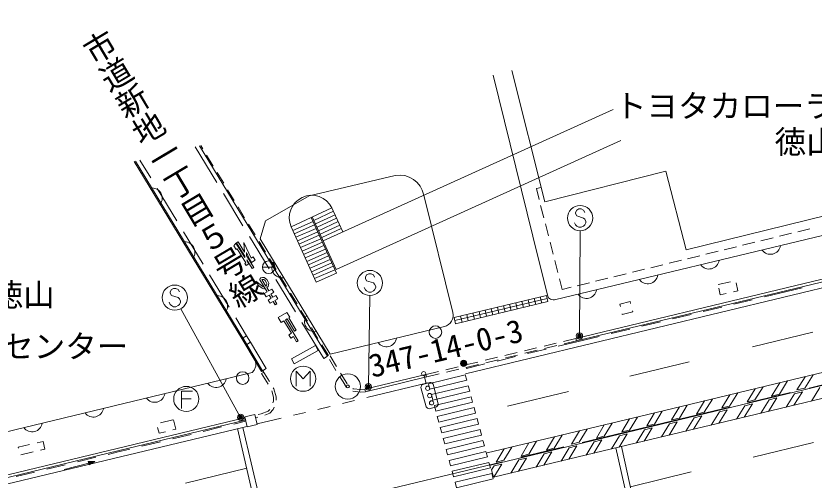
# Model space of a CAD drawing. Units: millimetres, scale not verified. Extents: x 40000 to 680000, y 20000 to 380000.
# Drawn here: x 440904 to 504188, y 293693 to 330520 of the extents above; entities that cross this region are included whole.
import ezdxf
from ezdxf.enums import TextEntityAlignment as Align

# ---------------------------------------------------------------- set-up
doc = ezdxf.new("R2010")
doc.units = ezdxf.units.MM
doc.header["$LTSCALE"] = 1000
doc.header["$PDMODE"] = 32
doc.header["$PDSIZE"] = 500
doc.linetypes.add('CHAIN', pattern=[18.5, 12, -1.5, 3.5, -1.5])
for name, color, linetype, lineweight in [('M-BGD', 7, 'Continuous', 13), ('M-BGD-EXST', 7, 'Continuous', 13), ('M-BMK', 2, 'CHAIN', 13), ('M-BMK-SRVR', 3, 'Continuous', 13), ('M-STR-HTXT', 7, 'Continuous', 13), ('M-STR-STRC', 7, 'Continuous', 13)]:
    doc.layers.add(name, color=color, linetype=linetype, lineweight=lineweight)
doc.layers.add('M-BMK-HTXT', color=7, linetype='Continuous')
doc.styles.add('@ＭＳ ゴシック', font='')
doc.styles.add('ＭＳ ゴシック', font='')
doc.styles.get('@ＭＳ ゴシック').set_extended_font_data('@MS Gothic')
doc.styles.get('ＭＳ ゴシック').set_extended_font_data('MS Gothic')

msp = doc.modelspace()

# ---------------------------------------------------------------- linework, layer by layer
at = {"layer": 'M-BGD'}
for p, q in [((482845, 315773), (480231, 326182)), ((478740, 325823), (481887, 313057)), ((465256, 312667), (488272, 323096)), ((465595, 303517), (455450, 320219)), ((455713, 319979), (455552, 320244)), ((466284, 310394), (488873, 320630)), ((456829, 317293), (455103, 320136)), ((458819, 304920), (450280, 318975)), ((450729, 319083), (451587, 317671)), ((456543, 318611), (456024, 319466)), ((457374, 317244), (456855, 318098)), ((470968, 317870), (464153, 316248)), ((492433, 318210), (482845, 315773)), ((494061, 311954), (492433, 318210)), ((483620, 307985), (522839, 317411)), ((452106, 316816), (453664, 314252)), ((458906, 313875), (457348, 316439)), ((458205, 315876), (457686, 316731)), ((482558, 316915), (482167, 316817)), ((482385, 315965), (482167, 316817)), ((475533, 306990), (473238, 316309)), ((459035, 314509), (458516, 315363)), ((462720, 313790), (465954, 315289)), ((465954, 315289), (466820, 313376)), ((482757, 314512), (482509, 315481)), ((466309, 310111), (464312, 314528)), ((466284, 310394), (464396, 314567)), ((464523, 314295), (466081, 315017)), ((464649, 314023), (466207, 314745)), ((459866, 313141), (459347, 313996)), ((464458, 314213), (462850, 313504)), ((464581, 313940), (462973, 313231)), ((464775, 313750), (466328, 314470)), ((464901, 313478), (466454, 314198)), ((465027, 313206), (466575, 313924)), ((483129, 313059), (482881, 314028)), ((454183, 313398), (455741, 310834)), ((462720, 313790), (464704, 309404)), ((464705, 313666), (463097, 312958)), ((464828, 313393), (463221, 312684)), ((465153, 312934), (466699, 313650)), ((502407, 313279), (501436, 313041)), ((503864, 313637), (502893, 313399)), ((460982, 310456), (459425, 313020)), ((460697, 311774), (460178, 312628)), ((464955, 313121), (463344, 312411)), ((465076, 312846), (463468, 312138)), ((500951, 312922), (499979, 312684)), ((465199, 312573), (463591, 311864)), ((465323, 312300), (463715, 311591)), ((465447, 312026), (463839, 311318)), ((483502, 311606), (483254, 312575)), ((498037, 312207), (497066, 311969)), ((499494, 312565), (498523, 312326)), ((465570, 311753), (463963, 311044)), ((465694, 311479), (464099, 310777)), ((495123, 311493), (494152, 311254)), ((496580, 311850), (495609, 311612)), ((461527, 310406), (461008, 311261)), ((465817, 311206), (464220, 310502)), ((465941, 310933), (464341, 310228)), ((483874, 310153), (483626, 311122)), ((492210, 310778), (491239, 310540)), ((493667, 311135), (492695, 310897)), ((460441, 310582), (461441, 310582)), ((466065, 310659), (464463, 309953)), ((466188, 310386), (464583, 309679)), ((464704, 309404), (466309, 310111)), ((490753, 310420), (489782, 310182)), ((456260, 309979), (457818, 307415)), ((463059, 307037), (461502, 309601)), ((462358, 309039), (461839, 309893)), ((484216, 308817), (483998, 309669)), ((487839, 309706), (486868, 309467)), ((489296, 310063), (488325, 309825)), ((484926, 308991), (484216, 308817)), ((486383, 309348), (485411, 309110)), ((496579, 309199), (497555, 309414)), ((496755, 308397), (496640, 308922)), ((498005, 309330), (498143, 308703)), ((503249, 308956), (502039, 308665)), ((463189, 307671), (462670, 308526)), ((482970, 308340), (475643, 306584)), ((482600, 307738), (482483, 308224)), ((483086, 307854), (482970, 308340)), ((497208, 308497), (496755, 308397)), ((498143, 308703), (497794, 308626)), ((502039, 308665), (500267, 308239)), ((483028, 308097), (475701, 306341)), ((483086, 307854), (475759, 306098)), ((480169, 307155), (480052, 307641)), ((480655, 307271), (480539, 307758)), ((481141, 307388), (481025, 307874)), ((481628, 307505), (481511, 307991)), ((482114, 307621), (481997, 308107)), ((488779, 307656), (489605, 307860)), ((488828, 307460), (488779, 307656)), ((489605, 307860), (489641, 307715)), ((499294, 308006), (497836, 307655)), ((464019, 306304), (463500, 307158)), ((477251, 306456), (477135, 306942)), ((477738, 306572), (477621, 307058)), ((478224, 306689), (478107, 307175)), ((478710, 306805), (478594, 307292)), ((479196, 306922), (479080, 307408)), ((479683, 307038), (479566, 307525)), ((489809, 307034), (488984, 306830)), ((489785, 307133), (489809, 307034)), ((496863, 307422), (495405, 307072)), ((458337, 306561), (459195, 305149)), ((475643, 306584), (475759, 306098)), ((476279, 306223), (476162, 306709)), ((476765, 306339), (476649, 306825)), ((488984, 306830), (488972, 306877)), ((494433, 306838), (492974, 306488)), ((465305, 303340), (463578, 306183)), ((464850, 304936), (464331, 305791)), ((489571, 305670), (488112, 305320)), ((492002, 306254), (490543, 305904)), ((487140, 305086), (485368, 304661)), ((459135, 304405), (458819, 304920)), ((460377, 302308), (459134, 304406)), ((459512, 304630), (460756, 302532)), ((465681, 303569), (465162, 304423)), ((483747, 304558), (482775, 304324)), ((485368, 304661), (483909, 304309)), ((485302, 304933), (484330, 304699)), ((485349, 304739), (484377, 304504)), ((480636, 303808), (479664, 303573)), ((482192, 304183), (481219, 303948)), ((482238, 303988), (481266, 303754)), ((482937, 304074), (481479, 303723)), ((483794, 304363), (482822, 304129)), ((465595, 303517), (465305, 303340)), ((466277, 302399), (465756, 303253)), ((466331, 302696), (465810, 303549)), ((479081, 303433), (478109, 303198)), ((479128, 303238), (478155, 303004)), ((480506, 303488), (479048, 303137)), ((480683, 303613), (479711, 303379)), ((460463, 302359), (460756, 302532)), ((475970, 302683), (474998, 302448)), ((477525, 303058), (476553, 302823)), ((476598, 302628), (476617, 302551)), ((477572, 302863), (476600, 302629)), ((478076, 302903), (476617, 302551)), ((460546, 302260), (460374, 302157)), ((460374, 302157), (460891, 301301)), ((460480, 302369), (460997, 301512)), ((466842, 301474), (466590, 301887)), ((467011, 301580), (466643, 302183)), ((473415, 302067), (468566, 300897)), ((473462, 301872), (473415, 302067)), ((474414, 302308), (473442, 302073)), ((474461, 302113), (473489, 301879)), ((476017, 302488), (475045, 302254)), ((467120, 301040), (466842, 301474)), ((467170, 301333), (467011, 301580)), ((454909, 300753), (454034, 300753)), ((454034, 300753), (454034, 299378)), ((461184, 300780), (461334, 300278)), ((461307, 300999), (461348, 300930)), ((461348, 300930), (461534, 300306)), ((467631, 300935), (467604, 300949)), ((468237, 300670), (467618, 300735)), ((468239, 300871), (467631, 300935)), ((468613, 300702), (468237, 300670)), ((468596, 300902), (468239, 300871)), ((454034, 300128), (454784, 300128)), ((461334, 300278), (461333, 299958)), ((461534, 300306), (461533, 300037)), ((461333, 299958), (461280, 299811)), ((461369, 299466), (461303, 299283)), ((460339, 298949), (460120, 298891)), ((460913, 299162), (460339, 298949)), ((461026, 298991), (460648, 298850)), ((461024, 299279), (460913, 299162)), ((461303, 299283), (461026, 298991)), ((452375, 298223), (453347, 298459)), ((453395, 298470), (453574, 297728)), ((458186, 298138), (459102, 298360)), ((460076, 298673), (459897, 298625)), ((452251, 297408), (452139, 297870)), ((452761, 297531), (452251, 297408)), ((453574, 297728), (453344, 297673)), ((455756, 297552), (457214, 297904)), ((453325, 296966), (454784, 297318)), ((441091, 296291), (441990, 296501)), ((441108, 296217), (441091, 296291)), ((442574, 296637), (443063, 296752)), ((443063, 296752), (443205, 296142)), ((450895, 296380), (452353, 296731)), ((442256, 295921), (441282, 295694)), ((443205, 296142), (442841, 296057)), ((448204, 295731), (449006, 295924)), ((449006, 295924), (449923, 296145)), ((443343, 294559), (444802, 294910)), ((444733, 294538), (446672, 295031)), ((445774, 295145), (447232, 295496)), ((446705, 294901), (446639, 295161)), ((446639, 295161), (447156, 295154)), ((446711, 294916), (446652, 295151)), ((446652, 295151), (447119, 295145)), ((446718, 294932), (446665, 295141)), ((446665, 295141), (447081, 295135)), ((446724, 294947), (446678, 295130)), ((446678, 295130), (447044, 295126)), ((446731, 294962), (446690, 295120)), ((446690, 295120), (447006, 295116)), ((446737, 294977), (446703, 295110)), ((446703, 295110), (446969, 295107)), ((446705, 294901), (447156, 295154)), ((446711, 294916), (447119, 295145)), ((446744, 294992), (446716, 295100)), ((446716, 295100), (446932, 295097)), ((446718, 294932), (447081, 295135)), ((446724, 294947), (447044, 295126)), ((446750, 295007), (446729, 295090)), ((446729, 295090), (446894, 295088)), ((446731, 294962), (447006, 295116)), ((446737, 294977), (446969, 295107)), ((446757, 295022), (446742, 295080)), ((446742, 295080), (446857, 295078)), ((446744, 294992), (446932, 295097)), ((446750, 295007), (446894, 295088)), ((446755, 295069), (446819, 295069)), ((446763, 295037), (446755, 295069)), ((446757, 295022), (446857, 295078)), ((446763, 295037), (446819, 295069)), ((446768, 295059), (446782, 295059)), ((446769, 295052), (446768, 295059)), ((446769, 295052), (446782, 295059)), ((440913, 293973), (442371, 294325))]:
    msp.add_line(p, q, dxfattribs=at)
for points in [[(512282, 333894), (516302, 317448), (494061, 311954)], [(450382, 319000), (458904, 304972), (459220, 304457), (460463, 302359), (460377, 302308)], [(464153, 316248), (460692, 314275), (460262, 312826), (465807, 303674), (474875, 305874)], [(523937, 314202), (512660, 311503), (501973, 308937), (485303, 304933)], [(523983, 314008), (512706, 311308), (502020, 308743), (485349, 304739), (485303, 304933)], [(481887, 313057), (483042, 308352), (483143, 308164), (483303, 308040), (483506, 307983), (483620, 307985)], [(459791, 302406), (459918, 302717), (459925, 302920), (459907, 303073)], [(429750, 295016), (459628, 302214), (459791, 302406)], [(473462, 301872), (468613, 300702), (468566, 300897)], [(431782, 292060), (448941, 296196), (459037, 298632)], [(431829, 291865), (448988, 296002), (459084, 298437), (459037, 298632)]]:
    msp.add_lwpolyline(points, dxfattribs=at)
for points in [[(459195, 305143), (459508, 304634), (459220, 304457), (458907, 304967)], [(460020, 298109), (459244, 297924), (459057, 298709), (459832, 298894)]]:
    msp.add_lwpolyline(points, close=True, dxfattribs=at)
for centre, radius in [((460941, 310582), 500), ((474169, 305430), 500), ((458882, 301784), 500), ((454409, 300128), 1000)]:
    msp.add_circle(centre, radius, dxfattribs=at)
for centre, radius, start, end in [((471306, 315930), 1969, 11.10153, 99.87973), ((451686, 316059), 812, 323.89883, 98.6591), ((464354, 314504), 1783, 26.13111, 203.61541), ((454282, 311785), 812, 323.89883, 98.6591), ((500726, 312417), 812, 216.13434, 350.89461), ((462006, 310550), 812, 143.83508, 278.59535), ((495864, 311249), 812, 216.13434, 350.89461), ((491002, 310080), 812, 216.13434, 350.89461), ((456878, 307512), 812, 323.89883, 98.6591), ((486141, 308912), 812, 216.13434, 350.89461), ((474676, 306743), 892, 282.9295, 16.08496), ((464597, 306274), 812, 143.83508, 278.59535), ((470268, 305078), 812, 216.25585, 351.01612), ((456768, 301846), 812, 216.16394, 350.92421), ((451908, 300675), 812, 216.16394, 350.92421), ((447047, 299504), 812, 216.16394, 350.92421), ((442186, 298333), 812, 216.16394, 350.92421)]:
    msp.add_arc(centre, radius, start, end, dxfattribs=at)
at = {"layer": 'M-BGD-EXST'}
for p, q in [((463123, 301133), (463123, 302333)), ((463123, 302333), (463673, 301733)), ((463673, 301733), (464223, 302333)), ((464223, 302333), (464223, 301133))]:
    msp.add_line(p, q, dxfattribs=at)
msp.add_circle((463673, 301733), 1000, dxfattribs=at)
at = {"layer": 'M-BMK'}
msp.add_line((395871, 275027), (562122, 315031), dxfattribs=at)
at = {"layer": 'M-BMK-SRVR'}
for radius in [1000, 120]:
    msp.add_circle((467222, 301122), radius, dxfattribs=at)
at = {"layer": 'M-STR-HTXT'}
for p, q in [((485585, 305124), (485633, 313480)), ((468849, 301094), (468957, 308332)), ((458715, 298665), (453978, 307292))]:
    msp.add_line(p, q, dxfattribs=at)
for centre, radius in [((485585, 305124), 150), ((485585, 305124), 120), ((485585, 305124), 90), ((485585, 305124), 60), ((485585, 305124), 30), ((485585, 305124), 20), ((468849, 301094), 150), ((468849, 301094), 120), ((468849, 301094), 90), ((468849, 301094), 60), ((468849, 301094), 30), ((468849, 301094), 20), ((458715, 298665), 150), ((458715, 298665), 120), ((458715, 298665), 90), ((458715, 298665), 60), ((458715, 298665), 30), ((458715, 298665), 20)]:
    msp.add_circle(centre, radius, dxfattribs=at)
for p in [(485585, 305124), (468849, 301094), (458715, 298665)]:
    msp.add_point(p, dxfattribs=at)
at = {"layer": 'M-STR-STRC'}
for p, q in [((485548, 315207), (485366, 315116)), ((485730, 315207), (485548, 315207)), ((485912, 315116), (485730, 315207)), ((485366, 315116), (485275, 314935)), ((485275, 314935), (485275, 314844)), ((485275, 314844), (485366, 314662)), ((485366, 314662), (485912, 314480)), ((486003, 314935), (485912, 315116)), ((485275, 313935), (485185, 314116)), ((485366, 313844), (485275, 313935)), ((485912, 314480), (486003, 314389)), ((486003, 313935), (485912, 313844)), ((486003, 314389), (486094, 314207)), ((486094, 314116), (486003, 313935)), ((486094, 314207), (486094, 314116)), ((485548, 313753), (485366, 313844)), ((485730, 313753), (485548, 313753)), ((485912, 313844), (485730, 313753)), ((458188, 312287), (458349, 312503)), ((458370, 311988), (458188, 312287)), ((459057, 311341), (458349, 312503)), ((458455, 312040), (458370, 311988)), ((458520, 312607), (458392, 312529)), ((459050, 311449), (458392, 312529)), ((459132, 310930), (458455, 312040)), ((459027, 311774), (458520, 312607)), ((459550, 311302), (458975, 312533)), ((459027, 311774), (458975, 312533)), ((459057, 311341), (459050, 311449)), ((459197, 311496), (459180, 311738)), ((459417, 311231), (459180, 311738)), ((459267, 311381), (459197, 311496)), ((459769, 310558), (459267, 311381)), ((459720, 311406), (459550, 311302)), ((459877, 311150), (459720, 311406)), ((459047, 310878), (459132, 310930)), ((459151, 310708), (459047, 310878)), ((459364, 310838), (459151, 310708)), ((459227, 311063), (459220, 311171)), ((459364, 310838), (459227, 311063)), ((459578, 310968), (459417, 311231)), ((459877, 311150), (459578, 310968)), ((459927, 309483), (460145, 309126)), ((460491, 309049), (459927, 309483)), ((460830, 308627), (460244, 309588)), ((460333, 309730), (460269, 309691)), ((460723, 309090), (460411, 309602)), ((460769, 309352), (460664, 309522)), ((460897, 309430), (460793, 309600)), ((468699, 309969), (468608, 309787)), ((468608, 309787), (468608, 309696)), ((468608, 309696), (468699, 309514)), ((468881, 310059), (468699, 309969)), ((468699, 309514), (469245, 309332)), ((469063, 310059), (468881, 310059)), ((469245, 309969), (469063, 310059)), ((469336, 309787), (469245, 309969)), ((453405, 308896), (453224, 308805)), ((453587, 308896), (453405, 308896)), ((453769, 308805), (453587, 308896)), ((460427, 308909), (460145, 309126)), ((460958, 308706), (460801, 308962)), ((468608, 308787), (468517, 308969)), ((469245, 309332), (469336, 309241)), ((469336, 309241), (469427, 309059)), ((469427, 308969), (469336, 308787)), ((469427, 309059), (469427, 308969)), ((453224, 308805), (453133, 308623)), ((453133, 308623), (453133, 308532)), ((453133, 308532), (453224, 308350)), ((453224, 308350), (453769, 308169)), ((453860, 308623), (453769, 308805)), ((468699, 308696), (468608, 308787)), ((468881, 308605), (468699, 308696)), ((469063, 308605), (468881, 308605)), ((469245, 308696), (469063, 308605)), ((469336, 308787), (469245, 308696)), ((453133, 307623), (453042, 307805)), ((453224, 307532), (453133, 307623)), ((453769, 308169), (453860, 308078)), ((453860, 307623), (453769, 307532)), ((453860, 308078), (453951, 307896)), ((453951, 307805), (453860, 307623)), ((453951, 307896), (453951, 307805)), ((453405, 307441), (453224, 307532)), ((453587, 307441), (453405, 307441)), ((453769, 307532), (453587, 307441)), ((499309, 304262), (504100, 305415)), ((462755, 303310), (464659, 304362)), ((462972, 302916), (462755, 303310)), ((494290, 303062), (489570, 301926)), ((473444, 301362), (473279, 301974)), ((502831, 300846), (503484, 301887)), ((503456, 300996), (504109, 302036)), ((468735, 300234), (473556, 301400)), ((473154, 301284), (473733, 301440)), ((473978, 301299), (474394, 299754)), ((500815, 300362), (501469, 301403)), ((501441, 300512), (502094, 301553)), ((473429, 299494), (473013, 301039)), ((479880, 299566), (484711, 300714)), ((497492, 299564), (498140, 300605)), ((498877, 299896), (499524, 300937)), ((499500, 300046), (500147, 301086)), ((502597, 299628), (503266, 300693)), ((502641, 300543), (503266, 300693)), ((503456, 300996), (502831, 300846)), ((503988, 299963), (504657, 301027)), ((466786, 299772), (467758, 300008)), ((494861, 298932), (495510, 299974)), ((495484, 299082), (496133, 300123)), ((496869, 299414), (497517, 300455)), ((499500, 300046), (498877, 299896)), ((499956, 298993), (500625, 300059)), ((500581, 299142), (501250, 300209)), ((500625, 300059), (501250, 300209)), ((501441, 300512), (500815, 300362)), ((501971, 299477), (502641, 300543)), ((464842, 299301), (465814, 299537)), ((473674, 299353), (474253, 299509)), ((492895, 298460), (493519, 299496)), ((493509, 298607), (494133, 299644)), ((497492, 299564), (496869, 299414)), ((498028, 298532), (498689, 299594)), ((498650, 298681), (499312, 299744)), ((498689, 299594), (499312, 299744)), ((462898, 298830), (463870, 299066)), ((490917, 297984), (491541, 299022)), ((491531, 298132), (492155, 299169)), ((494638, 297721), (495296, 298779)), ((494673, 298630), (495296, 298779)), ((495484, 299082), (494861, 298932)), ((496022, 298052), (496681, 299112)), ((496644, 298201), (497304, 299261)), ((496681, 299112), (497304, 299261)), ((460021, 298147), (461930, 298608)), ((488169, 298214), (487543, 297174)), ((488938, 297509), (489564, 298548)), ((489552, 297657), (490177, 298695)), ((491531, 298132), (490917, 297984)), ((492083, 297111), (492714, 298159)), ((492697, 297257), (493328, 298307)), ((492714, 298159), (493328, 298307)), ((493509, 298607), (492895, 298460)), ((494016, 297573), (494673, 298630)), ((458463, 297771), (459920, 291527)), ((458901, 297873), (460358, 291629)), ((485578, 297593), (484951, 296551)), ((486191, 297740), (485565, 296698)), ((487555, 298067), (486929, 297026)), ((489552, 297657), (488938, 297509)), ((490107, 296638), (490736, 297684)), ((490720, 296785), (491350, 297831)), ((490736, 297684), (491350, 297831)), ((483601, 297119), (482973, 296076)), ((484214, 297266), (483587, 296223)), ((487362, 296873), (486732, 295826)), ((486748, 296726), (487362, 296873)), ((487543, 297174), (486929, 297026)), ((488128, 296162), (488757, 297208)), ((488742, 296310), (489371, 297356)), ((488757, 297208), (489371, 297356)), ((480217, 296308), (479598, 295265)), ((481573, 296633), (480954, 295591)), ((482183, 296779), (481564, 295737)), ((483587, 296223), (482973, 296076)), ((484770, 296250), (484139, 295201)), ((485384, 296398), (484753, 295349)), ((484770, 296250), (485384, 296398)), ((485565, 296698), (484951, 296551)), ((486748, 296726), (486118, 295678)), ((489881, 289908), (488482, 296248)), ((490319, 290013), (488920, 296353)), ((499361, 295499), (504153, 296672)), ((479607, 296162), (478988, 295118)), ((481564, 295737), (480954, 295591)), ((482792, 295775), (482160, 294724)), ((483406, 295923), (482774, 294872)), ((482792, 295775), (483406, 295923)), ((479421, 294965), (478797, 293913)), ((478810, 294818), (479421, 294965)), ((479598, 295265), (478988, 295118)), ((480776, 295291), (480153, 294240)), ((481387, 295437), (480764, 294387)), ((480776, 295291), (481387, 295437)), ((459207, 294643), (454352, 293448)), ((478810, 294818), (478624, 294504)), ((478624, 294504), (478783, 293910)), ((489628, 293144), (494451, 294342))]:
    msp.add_line(p, q, dxfattribs=at)
for points in [[(476561, 302122), (516939, 311844), (535771, 316376)], [(459769, 310558), (459641, 310480), (459220, 311171)], [(461661, 308080), (461505, 308336), (461270, 308193), (461114, 308449), (461349, 308593), (461192, 308849), (460958, 308706)], [(460907, 307972), (461142, 308115), (460986, 308371), (460751, 308228), (460595, 308484), (460830, 308627)], [(461661, 308080), (461426, 307937), (461582, 307681), (461454, 307603), (461298, 307859), (461063, 307716), (460907, 307972)], [(462381, 306997), (461698, 306580), (461932, 306196), (462145, 306326)], [(462381, 306997), (462615, 306612), (462530, 306560)], [(463161, 304661), (462900, 305088), (462687, 304958), (462531, 305214), (462744, 305344), (462145, 306326)], [(462402, 306482), (462273, 306404), (463289, 304739), (463161, 304661)], [(462530, 306560), (463128, 305578), (463000, 305500), (462402, 306482)], [(462972, 302916), (464877, 303968), (464659, 304362)], [(478266, 295841), (492230, 299187), (503312, 301846), (512964, 304156)], [(514030, 303407), (492066, 298132), (478523, 294878)], [(478783, 293910), (489454, 296482), (500737, 299179), (513050, 302145)], [(459211, 297948), (458901, 297873), (431751, 291347), (407227, 285461), (391508, 281748), (373234, 277426), (364844, 275480), (358082, 274013), (353433, 273013)]]:
    msp.add_lwpolyline(points, dxfattribs=at)
for points in [[(476650, 301610), (476533, 302045), (473615, 301339), (473732, 300904)], [(473965, 300035), (476884, 300741), (476767, 301175), (473848, 300470)], [(474199, 299166), (477118, 299871), (477001, 300306), (474082, 299600)], [(474433, 298296), (477352, 299002), (477235, 299437), (474316, 298731)], [(474667, 297427), (477585, 298133), (477469, 298568), (474550, 297862)], [(474900, 296558), (477819, 297264), (477702, 297699), (474783, 296993)], [(475134, 295689), (478053, 296395), (477936, 296829), (475017, 296123)], [(475368, 294820), (478287, 295525), (478170, 295960), (475251, 295254)], [(475601, 293950), (478521, 294656), (478404, 295091), (475485, 294385)], [(475835, 293081), (478755, 293787), (478638, 294222), (475718, 293516)]]:
    msp.add_lwpolyline(points, close=True, dxfattribs=at)
for centre, radius in [((485639, 314480), 1000), ((468972, 309332), 1000), ((453496, 308169), 1000), ((476400, 302949), 250), ((476400, 302949), 204), ((476400, 302949), 159), ((476400, 302949), 114), ((476400, 302949), 68.2), ((476400, 302949), 22.7), ((473236, 302135), 167), ((473548, 300976), 167), ((473704, 300397), 167), ((473859, 299817), 167)]:
    msp.add_circle(centre, radius, dxfattribs=at)
for centre, radius, start, end in [((460308, 309627), 75, 121.37931, 211.37931), ((460493, 309419), 350, 31.23298, 117.28346), ((460474, 309360), 250, 40.45789, 104.67259), ((460582, 309201), 330, 242.07441, 286.05815), ((460591, 309162), 150, 228.57772, 271.72237), ((460537, 309257), 250, 318.08604, 22.30074), ((460598, 309247), 350, 305.47517, 31.52565), ((473300, 301037), 288, 120.59513, 179.53211), ((473737, 301163), 277, 29.37716, 90.75009), ((473701, 299683), 331, 214.7676, 265.35965), ((474095, 299763), 299, 301.8427, 358.28455)]:
    msp.add_arc(centre, radius, start, end, dxfattribs=at)

# ---------------------------------------------------------------- texts
at = {"layer": 'M-BMK-HTXT', "style": '@ＭＳ ゴシック'}
msp.add_text('市道新地一丁目５号線', height=1833, rotation=300.805, dxfattribs=at).set_placement((445645, 328371), align=Align.BOTTOM_LEFT)
at = {"layer": 'M-BMK-HTXT', "style": 'ＭＳ ゴシック'}
for s, p in [('トヨタカローラ山口', (488407, 321912)), ('徳山本社', (501063, 319064)), ('カローラ山口 徳山', (422726, 306929)), ('マイカーセンター', (429811, 302839))]:
    msp.add_text(s, height=1833, dxfattribs=at).set_placement(p, align=Align.BOTTOM_LEFT)
at = {"layer": 'M-BMK-SRVR', "style": 'ＭＳ ゴシック'}
msp.add_text('347-14-0-3', height=1833, rotation=13.559, dxfattribs=at).set_placement((469274, 301271), align=Align.BOTTOM_LEFT)

doc.saveas('drawing.dxf')
